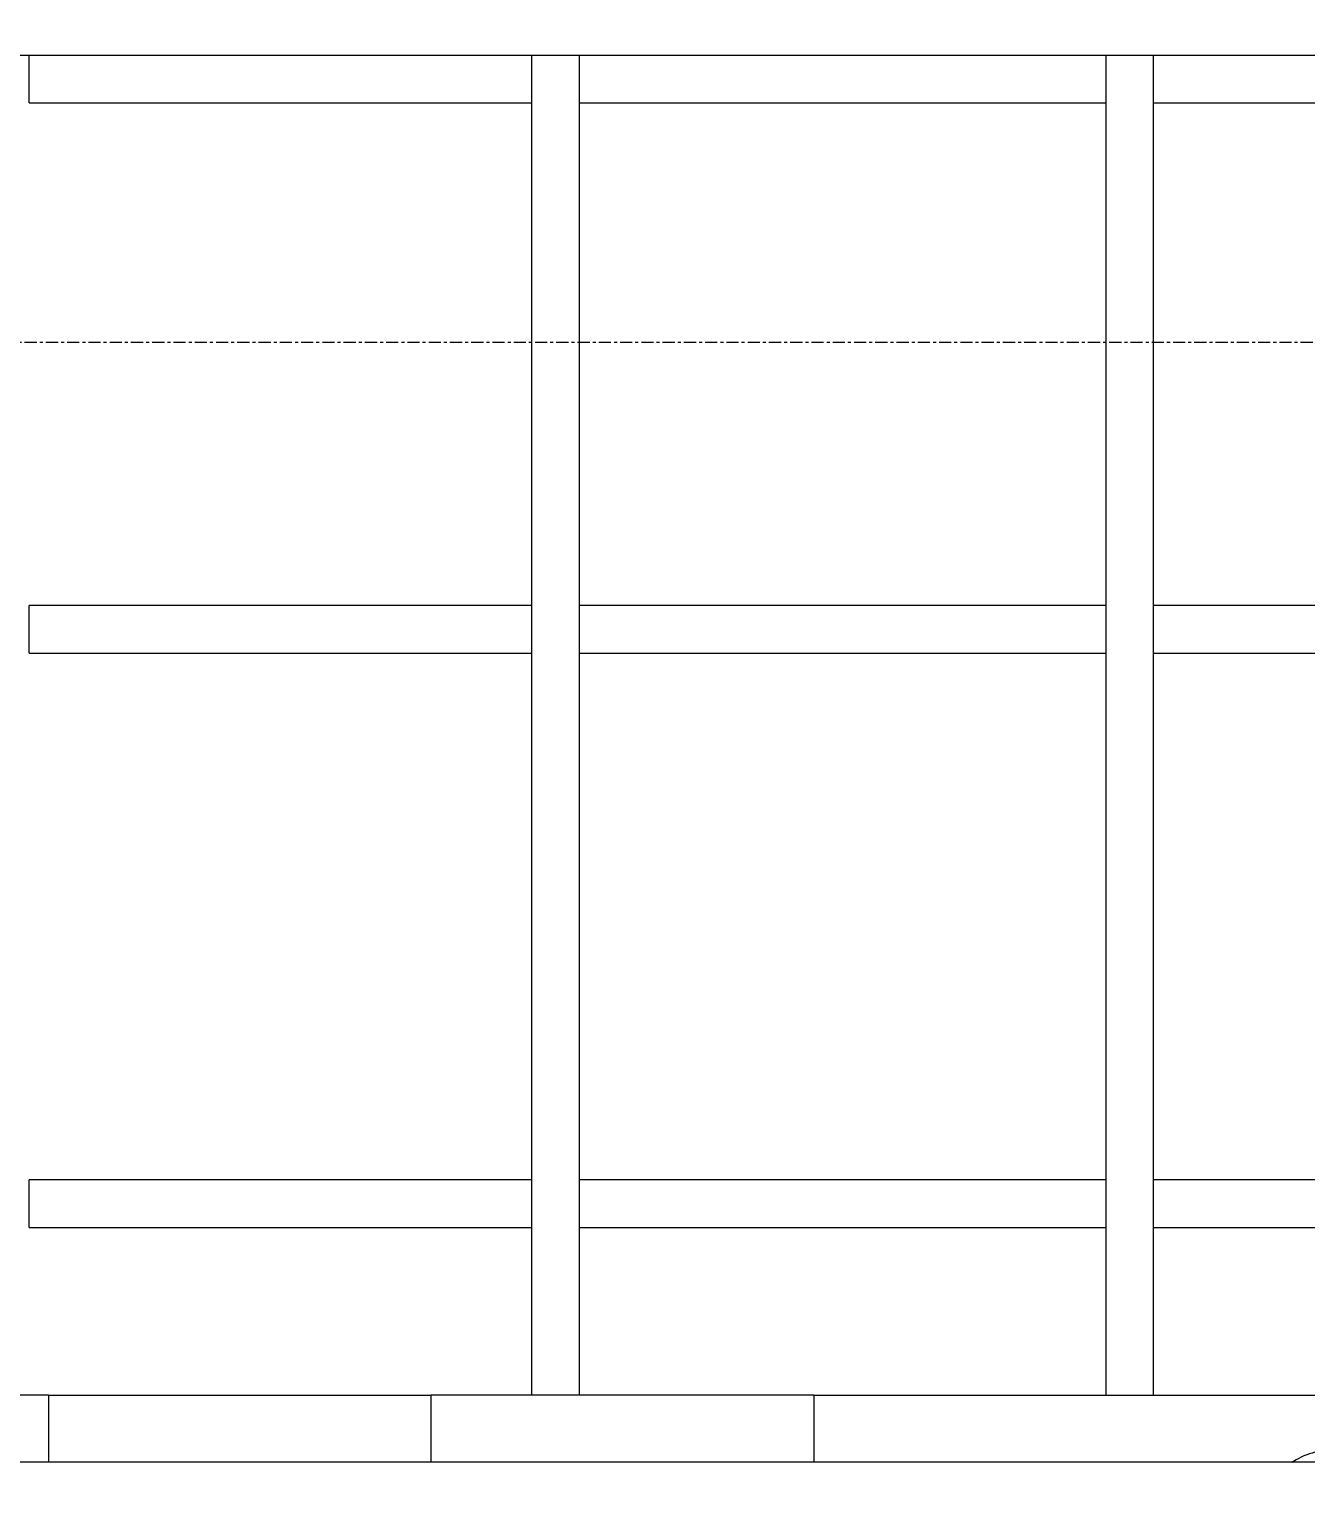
# Model space of a CAD drawing. Header units: inches. Extents: x 22 to 382261, y 22 to 371281.
# Drawn here: x 87841 to 89175, y 143830 to 145357 of the extents above; entities that cross this region are included whole.
import ezdxf

# ---------------------------------------------------------------- set-up
doc = ezdxf.new("R2010")
doc.units = ezdxf.units.IN
doc.header["$MEASUREMENT"] = 0
doc.linetypes.add('Grid Line 1_2_', pattern=[22.225, 12.7, -3.175, 3.175, -3.175])
for name, color, linetype, lineweight in [('A-ANNO-DIMS', 211, 'Continuous', 9), ('A-FLOR-HRAL', 11, 'Continuous', 9), ('A-FLOR-LEVL', 51, 'Continuous', 9), ('A-GLAZ-CWMG', 51, 'Continuous', 9), ('I-FURN', 30, 'Continuous', 9), ('I-WALL', 2, 'Continuous', 9), ('Q-CASE', 31, 'Continuous', 9)]:
    doc.layers.add(name, color=color, linetype=linetype, lineweight=lineweight)
doc.styles.add('Arial_B_2', font='arialbd.ttf', dxfattribs={"height": 270.833333})
doc.dimstyles.new('2_2', dxfattribs={"dimscale": 304.8, "dimtxt": 267.818092, "dimasz": 0.227865, "dimexe": 1.377953, "dimexo": 0.0625, "dimgap": 0.287073, "dimtad": 1, "dimdec": 0, "dimzin": 0, "dimdsep": 46, "dimtxsty": 'Arial_B_2', "dimblk1": 'OBLIQUE', "dimblk2": 'OBLIQUE', "dimsah": 1, "dimcen": 0.09, "dimdle": 0.574147, "dimazin": 0, "dimtfac": 1, "dimtdec": 4, "dimtix": 1, "dimtmove": 0, "dimatfit": 3, "dimfxl": 0.574147, "dimfxlon": 1, "dimtvp": 1, "dimtolj": 1, "dimtzin": 0, "dimlwd": 18, "dimlwe": 18, "dimarcsym": 2})

# ---------------------------------------------------------------- blocks, each defined once
blk = doc.blocks.new('Rectangular Mullion - 50 x 150mm-V34-Section B-B')
at = {"layer": 'A-GLAZ-CWMG'}
for p, q in [((-6383.191796, 5550), (-6383.191796, 5350)), ((-6333.191796, 5350), (-6333.191796, 5550))]:
    blk.add_line(p, q, dxfattribs=at)
blk = doc.blocks.new('Rectangular Mullion - 50 x 150mm-V35-Section B-B')
at = {"layer": 'A-GLAZ-CWMG'}
for p, q in [((-6908.2, 5525), (-6908.2, 5575)), ((-6383.2, 5575), (-6908.2, 5575)), ((-6383.2, 5575), (-6383.2, 5525)), ((-6908.2, 5525), (-6383.2, 5525))]:
    blk.add_line(p, q, dxfattribs=at)
blk = doc.blocks.new('Rectangular Mullion - 50 x 150mm-V36-Section B-B')
at = {"layer": 'A-GLAZ-CWMG'}
for p, q in [((-6333.191796, 5525), (-6333.191796, 5575)), ((-5783.191796, 5575), (-6333.191796, 5575)), ((-5783.191796, 5575), (-5783.191796, 5525)), ((-6333.191796, 5525), (-5783.191796, 5525))]:
    blk.add_line(p, q, dxfattribs=at)
blk = doc.blocks.new('Rectangular Mullion - 50 x 150mm-440584-Section B-B')
at = {"layer": 'A-GLAZ-CWMG'}
for p, q in [((2516.8, 3250), (2516.8, 3300)), ((3041.8, 3300), (3041.8, 3250)), ((2516.8, 3250), (3041.8, 3250))]:
    blk.add_line(p, q, dxfattribs=at)
blk = doc.blocks.new('Rectangular Mullion - 50 x 150mm-442033-Section B-B')
at = {"layer": 'A-GLAZ-CWMG'}
for p, q in [((-6383.191796, 6150), (-6383.191796, 5550)), ((-6333.191796, 5550), (-6333.191796, 6150))]:
    blk.add_line(p, q, dxfattribs=at)
blk = doc.blocks.new('Railing - Railing-537520-Section B-B')
at = {"layer": 'A-FLOR-HRAL'}
blk.add_line((3136.8, 5280), (-7103.2, 5280), dxfattribs=at)
blk = doc.blocks.new('Top Rail Type - Top Rail_Internal_-537676-Section B-B')
at = {"layer": 'A-FLOR-HRAL'}
blk.add_line((3136.8, 5280), (-7103.2, 5280), dxfattribs=at)
blk = doc.blocks.new('Rectangular Mullion - 50 x 150mm-V32-Section B-B')
at = {"layer": 'A-GLAZ-CWMG'}
for p, q in [((-4583.2, 3300), (-4583.2, 2700)), ((-4533.2, 2700), (-4533.2, 3300))]:
    blk.add_line(p, q, dxfattribs=at)
blk = doc.blocks.new('DGGFRG - DGGFRG-862826-Section B-B')
at = {"layer": 'I-FURN', "flags": 128}
blk.add_lwpolyline([(453.6, 5292.5), (450.6, 5292.4), (447.6, 5292.2), (444.5, 5291.9), (441.5, 5291.5), (438.5, 5291), (435.5, 5290.3), (432.6, 5289.5), (429.7, 5288.6), (426.8, 5287.6), (424, 5286.5), (421.2, 5285.2), (418.5, 5283.9), (415.8, 5282.4), (413.2, 5280.8), (411.3, 5279.6)], dxfattribs=at)
blk = doc.blocks.new('Rectangular Mullion - 50 x 150mm-V9-Section B-B')
at = {"layer": 'A-GLAZ-CWMG'}
for p, q in [((1916.8, 3250), (1916.8, 3300)), ((2466.8, 3300), (2466.8, 3250)), ((1916.8, 3250), (2466.8, 3250))]:
    blk.add_line(p, q, dxfattribs=at)
blk = doc.blocks.new('Rectangular Mullion - 50 x 150mm-V83-Section B-B')
at = {"layer": 'A-GLAZ-CWMG'}
for p, q in [((266.8, 5525), (266.8, 5575)), ((478.9, 5575), (266.8, 5575)), ((816.8, 5575), (586.8, 5575)), ((816.8, 5575), (816.8, 5525)), ((266.8, 5525), (478.9, 5525)), ((586.8, 5525), (816.8, 5525))]:
    blk.add_line(p, q, dxfattribs=at)
blk = doc.blocks.new('Casework 30 - Casework 30-869156-Section B-B')
at = {"layer": 'Q-CASE'}
for p, q in [((-888.2, 5350), (-488.2, 5350)), ((-88.2, 5350), (478.9, 5350))]:
    blk.add_line(p, q, dxfattribs=at)
blk = doc.blocks.new('Bar_Stool_-_Stivi_6177_0001 - Bar_Stool_-_Stivi_6177_0001-886574-Section B-B')
at = {"layer": 'I-FURN'}
for p, q in [((-1288.2, 5279.6), (-1288.2, 5350)), ((-888.2, 5350), (-1288.2, 5350)), ((-888.2, 5350), (-888.2, 5279.8)), ((-1288.2, 5219.9), (-1288.2, 5180)), ((-888.2, 5180), (-888.2, 5220)), ((-1288.2, 5180), (-1186.1, 5180)), ((-1288.2, 5150), (-1288.2, 5180)), ((-1174.1, 5180), (-888.2, 5180)), ((-1108.2, 5180), (-1108.2, 5150)), ((-1068.2, 5150), (-1068.2, 5180)), ((-888.2, 5180), (-888.2, 5150)), ((-1288.2, 5050), (-1288.2, 5130)), ((-1108.2, 5130), (-1108.2, 5099.7)), ((-1068.2, 5099.7), (-1068.2, 5130)), ((-888.2, 5130), (-888.2, 5099.3)), ((-1108.2, 4450), (-1108.2, 4370)), ((-1068.2, 4370), (-1068.2, 4450)), ((-1238.2, 4370), (-1238.2, 4350)), ((-1186.8, 4370), (-1238.2, 4370)), ((-1088.2, 4370), (-1174.8, 4370)), ((-938.2, 4370), (-1088.2, 4370)), ((-938.2, 4355.1), (-938.2, 4370))]:
    blk.add_line(p, q, dxfattribs=at)
blk = doc.blocks.new('Bar_Stool_-_Stivi_6177_0001 - Bar_Stool_-_Stivi_6177_0001-V332-Section B-B')
at = {"layer": 'I-FURN'}
for p, q in [((-488.2, 5279.6), (-488.2, 5350)), ((-88.2, 5350), (-488.2, 5350)), ((-88.2, 5350), (-88.2, 5279.5)), ((-488.2, 5220.2), (-488.2, 5180)), ((-88.2, 5180), (-88.2, 5220)), ((-488.2, 5180), (-386.1, 5180)), ((-488.2, 5150), (-488.2, 5180)), ((-374.1, 5180), (-88.2, 5180)), ((-308.2, 5180), (-308.2, 5150)), ((-268.2, 5150), (-268.2, 5180)), ((-88.2, 5180), (-88.2, 5150)), ((-488.2, 5098.7), (-488.2, 5130)), ((-308.2, 5130), (-308.2, 5050)), ((-268.2, 5050), (-268.2, 5130)), ((-88.2, 5130), (-88.2, 5050)), ((-308.2, 4450), (-308.2, 4370)), ((-268.2, 4370), (-268.2, 4450)), ((-438.2, 4370), (-438.2, 4350)), ((-386.8, 4370), (-438.2, 4370)), ((-288.2, 4370), (-374.8, 4370)), ((-138.2, 4370), (-288.2, 4370)), ((-138.2, 4350), (-138.2, 4370))]:
    blk.add_line(p, q, dxfattribs=at)
blk = doc.blocks.new('_Oblique')
at = {"color": 0, "linetype": 'ByBlock', "lineweight": -2}
blk.add_line((-0.5, -0.5), (0.5, 0.5), dxfattribs=at)
blk = doc.blocks.new('*D5238')
at = {"layer": 'A-ANNO-DIMS', "color": 0, "lineweight": 18, "transparency": 16777216}
for p, q in [((80295.8, 145598.8), (80295.8, 145097.9)), ((93340.8, 145598.8), (93340.8, 145097.9)), ((80120.8, 145517.9), (93515.8, 145517.9))]:
    blk.add_line(p, q, dxfattribs=at)
at = {"layer": 'Defpoints', "color": 0, "transparency": 16777216}
for p in [(80295.8, 145617.9), (93340.8, 145617.9), (93340.8, 145517.9)]:
    blk.add_point(p, dxfattribs=at)
at = {"layer": 'A-ANNO-DIMS', "color": 0, "lineweight": 18, "transparency": 16777216, "xscale": 69.45312499999999, "yscale": 69.45312499999999, "zscale": 69.45312499999999, "rotation": 180}
blk.add_blockref('_Oblique', (80295.8, 145517.9), dxfattribs=at)
at = {"layer": 'A-ANNO-DIMS', "color": 0, "lineweight": 18, "transparency": 16777216, "xscale": 69.45312499999999, "yscale": 69.45312499999999, "zscale": 69.45312499999999}
blk.add_blockref('_Oblique', (93340.8, 145517.9), dxfattribs=at)
at = {"layer": 'A-ANNO-DIMS', "color": 0, "lineweight": 18, "transparency": 16777216, "insert": (86818.3, 145743.7), "char_height": 270.83, "width": 699.606, "attachment_point": 5, "style": 'Arial_B_2'}
blk.add_mtext('\\A1;13045', dxfattribs=at)

msp = doc.modelspace()

# ---------------------------------------------------------------- linework, layer by layer
at = {"layer": 'A-FLOR-LEVL', "linetype": 'Grid Line 1_2_'}
msp.add_line((72189.6, 145030.3), (98522.1, 145030.3), dxfattribs=at)
at = {"layer": 'I-WALL'}
msp.add_line((87790.8, 145330.3), (90190.8, 145330.3), dxfattribs=at)

# ---------------------------------------------------------------- block references
at = {"layer": 'A-FLOR-HRAL'}
for name in ['Railing - Railing-537520-Section B-B', 'Top Rail Type - Top Rail_Internal_-537676-Section B-B']:
    msp.add_blockref(name, (88749, 138580.3), dxfattribs=at)
at = {"layer": 'A-GLAZ-CWMG'}
for name, p in [('Rectangular Mullion - 50 x 150mm-440584-Section B-B', (85324, 142030.3)), ('Rectangular Mullion - 50 x 150mm-V32-Section B-B', (92949, 142030.3)), ('Rectangular Mullion - 50 x 150mm-V9-Section B-B', (86499, 142030.3)), ('Rectangular Mullion - 50 x 150mm-V32-Section B-B', (93549, 142030.3)), ('Rectangular Mullion - 50 x 150mm-V9-Section B-B', (87099, 142030.3)), ('Rectangular Mullion - 50 x 150mm-V35-Section B-B', (94749, 139180.3)), ('Rectangular Mullion - 50 x 150mm-V36-Section B-B', (94749, 139180.3)), ('Rectangular Mullion - 50 x 150mm-V36-Section B-B', (95349, 139180.3)), ('Rectangular Mullion - 50 x 150mm-442033-Section B-B', (94749, 138580.3)), ('Rectangular Mullion - 50 x 150mm-442033-Section B-B', (95349, 138580.3)), ('Rectangular Mullion - 50 x 150mm-V35-Section B-B', (94749, 138580.3)), ('Rectangular Mullion - 50 x 150mm-V36-Section B-B', (94749, 138580.3)), ('Rectangular Mullion - 50 x 150mm-V83-Section B-B', (88749, 138580.3)), ('Rectangular Mullion - 50 x 150mm-V34-Section B-B', (94749, 138580.3)), ('Rectangular Mullion - 50 x 150mm-V34-Section B-B', (95349, 138580.3))]:
    msp.add_blockref(name, p, dxfattribs=at)
at = {"layer": 'I-FURN'}
for name in ['DGGFRG - DGGFRG-862826-Section B-B', 'Bar_Stool_-_Stivi_6177_0001 - Bar_Stool_-_Stivi_6177_0001-886574-Section B-B', 'Bar_Stool_-_Stivi_6177_0001 - Bar_Stool_-_Stivi_6177_0001-V332-Section B-B']:
    msp.add_blockref(name, (88749, 138580.3), dxfattribs=at)
at = {"layer": 'Q-CASE'}
msp.add_blockref('Casework 30 - Casework 30-869156-Section B-B', (88749, 138580.3), dxfattribs=at)

# ---------------------------------------------------------------- dimensions: what is measured, and where the dimension line sits
at = {"layer": 'A-ANNO-DIMS', "lineweight": 18}
dim = msp.add_linear_dim(base=(93340.8, 145517.9), p1=(80295.8, 145617.9), p2=(93340.8, 145617.9), dimstyle='2_2', override={"dimpost": '<>', "dimfxl": 13045}, dxfattribs=at)
dim.commit()
dim.dimension.update_dxf_attribs({"geometry": '*D5238', "text_midpoint": (86818.3, 145743.7)})

doc.saveas('drawing.dxf')
